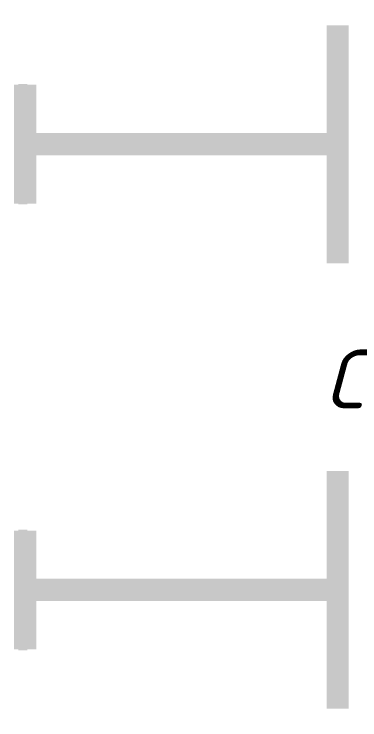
# Model space of a CAD drawing. Header units: inches. Extents: x 0 to 841, y 0 to 594.
# Drawn here: x 287.14 to 298.76, y 228.12 to 251.87 of the extents above; entities that cross this region are included whole.
import ezdxf

# ---------------------------------------------------------------- set-up
doc = ezdxf.new("R2010")
doc.units = ezdxf.units.IN
doc.layers.add('Sheet', color=255, linetype='Continuous')
doc.styles.get("Standard").update_dxf_attribs({"font": 'isocpeui.ttf'})

msp = doc.modelspace()

# ---------------------------------------------------------------- linework, layer by layer
at = {"layer": 'Sheet'}
for points in [[(298.015, 251.498, 0.749, 0.749, 0), (298.015, 243.491, 0.749, 0.749, 0)], [(287.516, 249.499, 0.749, 0.749, 0), (287.516, 245.49, 0.749, 0.749, 0)], [(287.437, 249.521, 0.3, 0.3, 0), (287.437, 245.467, 0.3, 0.3, 0)], [(292.513, 247.5, 0.749, 0.749, 0), (287.516, 247.5, 0.749, 0.749, 0)], [(292.513, 247.5, 0.749, 0.749, 0), (298.015, 247.5, 0.749, 0.749, 0)], [(292.513, 247.5, 0.3, 0.3, 0), (287.437, 247.5, 0.3, 0.3, 0)], [(297.51, 247.5, 0.3, 0.3, 0), (292.513, 247.5, 0.3, 0.3, 0)], [(298.015, 236.495, 0.749, 0.749, 0), (298.015, 228.5, 0.749, 0.749, 0)], [(287.516, 234.496, 0.749, 0.749, 0), (287.516, 230.498, 0.749, 0.749, 0)], [(287.437, 234.53, 0.3, 0.3, 0), (287.437, 230.465, 0.3, 0.3, 0)], [(292.513, 232.497, 0.749, 0.749, 0), (287.516, 232.497, 0.749, 0.749, 0)], [(292.513, 232.497, 0.749, 0.749, 0), (298.015, 232.497, 0.749, 0.749, 0)], [(292.513, 232.497, 0.3, 0.3, 0), (287.437, 232.497, 0.3, 0.3, 0)], [(297.51, 232.497, 0.3, 0.3, 0), (292.513, 232.497, 0.3, 0.3, 0)]]:
    msp.add_lwpolyline(points, format="xyseb", dxfattribs=at)

# ---------------------------------------------------------------- texts
msp.add_text('C38', height=1.9764, dxfattribs=at).set_placement((297.521, 238.606))

doc.saveas('drawing.dxf')
